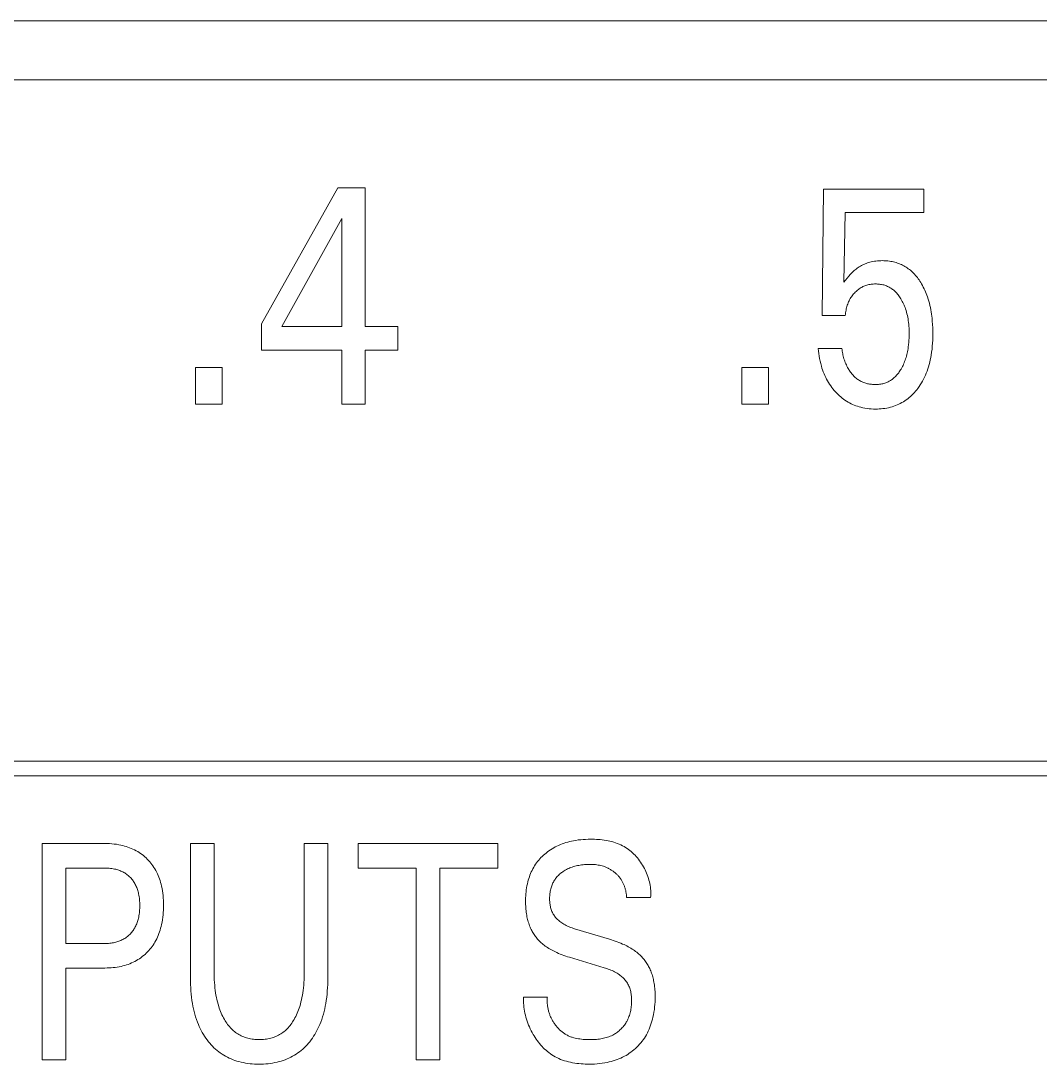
# Model space of a CAD drawing. Header units: millimetres. Extents: x 0 to 420, y 0 to 297.
# Drawn here: x 135.08 to 142.62, y 200.53 to 208.25 of the extents above; entities that cross this region are included whole.
import ezdxf

# ---------------------------------------------------------------- set-up
doc = ezdxf.new("R2010")
doc.units = ezdxf.units.MM
doc.layers.add('eProC - L2', color=41, linetype='Continuous', lineweight=20)

msp = doc.modelspace()

# ---------------------------------------------------------------- linework, layer by layer
at = {"layer": 'eProC - L2', "linetype": 'Continuous'}
for p, q in [((95.8491, 208.2505), (151.1239, 208.2505)), ((97.6239, 207.8155), (161.6239, 207.8155)), ((136.8635, 206.0085), (137.4278, 207.0155)), ((137.4278, 207.0155), (137.6301, 207.0155)), ((137.6301, 207.0155), (137.6301, 205.9904)), ((141.0109, 206.0709), (141.0218, 207.0064)), ((141.0218, 207.0064), (141.763, 207.0064)), ((141.763, 207.0064), (141.763, 206.8318)), ((141.1824, 206.8318), (141.1724, 206.317)), ((141.763, 206.8318), (141.1824, 206.8318)), ((137.4586, 206.7876), (137.0132, 205.9904)), ((137.4586, 205.9904), (137.4586, 206.7876)), ((141.1824, 206.0709), (141.0109, 206.0709)), ((136.8635, 205.8158), (136.8635, 206.0085)), ((137.0132, 205.9904), (137.4586, 205.9904)), ((137.6301, 205.9904), (137.8723, 205.9904)), ((137.8723, 205.9904), (137.8723, 205.8158)), ((137.4586, 205.8158), (136.8635, 205.8158)), ((137.4586, 205.4155), (137.4586, 205.8158)), ((137.6301, 205.8158), (137.6301, 205.4155)), ((137.8723, 205.8158), (137.6301, 205.8158)), ((140.9819, 205.8271), (141.157, 205.8271)), ((136.3755, 205.4155), (136.3755, 205.6854)), ((136.3755, 205.6854), (136.5732, 205.6854)), ((136.5732, 205.6854), (136.5732, 205.4155)), ((140.4177, 205.4155), (140.4177, 205.6854)), ((140.4177, 205.6854), (140.6154, 205.6854)), ((140.6154, 205.6854), (140.6154, 205.4155)), ((136.5732, 205.4155), (136.3755, 205.4155)), ((137.6301, 205.4155), (137.4586, 205.4155)), ((140.6154, 205.4155), (140.4177, 205.4155)), ((115.3439, 202.7755), (150.3589, 202.7755)), ((115.2339, 202.6655), (150.4689, 202.6655)), ((135.2399, 200.5655), (135.2399, 202.1655)), ((135.2399, 202.1655), (135.7053, 202.1655)), ((136.3376, 201.1688), (136.3376, 202.1655)), ((136.3376, 202.1655), (136.5126, 202.1655)), ((136.5126, 202.1655), (136.5126, 201.2164)), ((137.1794, 201.2164), (137.1794, 202.1655)), ((137.1794, 202.1655), (137.3536, 202.1655)), ((137.3536, 202.1655), (137.3536, 201.1688)), ((137.5795, 201.9841), (137.5795, 202.1655)), ((137.5795, 202.1655), (138.6127, 202.1655)), ((138.6127, 202.1655), (138.6127, 201.9841)), ((135.415, 201.9841), (135.415, 201.4262)), ((135.7053, 201.9841), (135.415, 201.9841)), ((138.0085, 201.9841), (137.5795, 201.9841)), ((138.0085, 200.5655), (138.0085, 201.9841)), ((138.1836, 201.9841), (138.1836, 200.5655)), ((138.6127, 201.9841), (138.1836, 201.9841)), ((139.7421, 201.7652), (139.5643, 201.7652)), ((139.1797, 201.535), (139.4373, 201.4579)), ((135.415, 201.4262), (135.7053, 201.4262)), ((139.3992, 201.247), (139.1416, 201.3241)), ((135.415, 201.2447), (135.415, 200.5655)), ((135.7053, 201.2447), (135.415, 201.2447)), ((138.8023, 201.0293), (138.9783, 201.0293)), ((135.415, 200.5655), (135.2399, 200.5655)), ((138.1836, 200.5655), (138.0085, 200.5655))]:
    msp.add_line(p, q, dxfattribs=at)
for points in [[(141.8239, 206.0517), (141.8201, 206.081), (141.8176, 206.0972), (141.8148, 206.1133), (141.8116, 206.1294), (141.8081, 206.1454), (141.8042, 206.1613), (141.7999, 206.1771), (141.7952, 206.1928), (141.7902, 206.2084), (141.7858, 206.2208), (141.7812, 206.2332), (141.7762, 206.2454), (141.771, 206.2575), (141.7655, 206.2695), (141.7597, 206.2813), (141.7535, 206.293), (141.7471, 206.3045), (141.7403, 206.3158), (141.7346, 206.3249), (141.7286, 206.3338), (141.7224, 206.3425), (141.716, 206.3511), (141.7093, 206.3595), (141.7024, 206.3677), (141.6953, 206.3757), (141.6879, 206.3835), (141.6803, 206.391), (141.6725, 206.3983), (141.6644, 206.4053), (141.6567, 206.4115), (141.6487, 206.4175), (141.6406, 206.4233), (141.6323, 206.4287), (141.6238, 206.4339), (141.6151, 206.4388), (141.6063, 206.4435), (141.5974, 206.4478), (141.5883, 206.4518), (141.5791, 206.4556), (141.5698, 206.459), (141.5598, 206.4622), (141.5497, 206.4651), (141.5396, 206.4677), (141.5294, 206.4699), (141.519, 206.4718), (141.5087, 206.4734), (141.4983, 206.4746), (141.4878, 206.4756), (141.4773, 206.4763), (141.4669, 206.4767), (141.4564, 206.4769), (141.4445, 206.4767), (141.4327, 206.4762), (141.4209, 206.4753), (141.4092, 206.4741), (141.3975, 206.4724), (141.3859, 206.4704), (141.3743, 206.4679), (141.365, 206.4656), (141.3557, 206.463), (141.3465, 206.4601), (141.3375, 206.4569), (141.3285, 206.4534), (141.3196, 206.4496), (141.3109, 206.4455), (141.3023, 206.4411), (141.294, 206.4364), (141.2858, 206.4315), (141.2778, 206.4263), (141.2699, 206.4208), (141.2622, 206.415), (141.2548, 206.409), (141.2475, 206.4028), (141.2405, 206.3964), (141.2298, 206.3858), (141.2196, 206.3749), (141.2081, 206.3619), (141.1969, 206.3485), (141.1845, 206.3328), (141.1724, 206.317)], [(141.1824, 206.0709), (141.1833, 206.0807), (141.1845, 206.0904), (141.1859, 206.1001), (141.1876, 206.1098), (141.1897, 206.1194), (141.192, 206.129), (141.1946, 206.1384), (141.1973, 206.147), (141.2002, 206.1555), (141.2034, 206.1638), (141.2069, 206.172), (141.2106, 206.1801), (141.2147, 206.1881), (141.2191, 206.1959), (141.2236, 206.2032), (141.2283, 206.2104), (141.2334, 206.2173), (141.2386, 206.2241), (141.2441, 206.2307), (141.2499, 206.2371), (141.2559, 206.2433), (141.2616, 206.2488), (141.2675, 206.2541), (141.2735, 206.2592), (141.2798, 206.2641), (141.2862, 206.2688), (141.2928, 206.2732), (141.2995, 206.2773), (141.3063, 206.281), (141.3132, 206.2845), (141.3202, 206.2877), (141.3274, 206.2906), (141.3346, 206.2933), (141.342, 206.2956), (141.3494, 206.2977), (141.3573, 206.2996), (141.3652, 206.3011), (141.3732, 206.3023), (141.3813, 206.3033), (141.3893, 206.304), (141.3974, 206.3044), (141.4056, 206.3045), (141.4132, 206.3044), (141.4209, 206.3041), (141.4286, 206.3035), (141.4362, 206.3027), (141.4438, 206.3016), (141.4514, 206.3002), (141.4589, 206.2986), (141.4663, 206.2968), (141.4737, 206.2946), (141.481, 206.2922), (141.4878, 206.2895), (141.4946, 206.2867), (141.5012, 206.2835), (141.5077, 206.2802), (141.5141, 206.2765), (141.5204, 206.2727), (141.5265, 206.2686), (141.5324, 206.2643), (141.5382, 206.2598), (141.5438, 206.2551), (141.5504, 206.2491), (141.5567, 206.2429), (141.5628, 206.2364), (141.5686, 206.2297), (141.5742, 206.2228), (141.5795, 206.2157), (141.5846, 206.2084), (141.5895, 206.2009), (141.5942, 206.1934), (141.5993, 206.1847), (141.6042, 206.1758), (141.6088, 206.1669), (141.6131, 206.1578), (141.6172, 206.1486), (141.621, 206.1393), (141.6246, 206.1299), (141.628, 206.1204), (141.6319, 206.1084), (141.6354, 206.0963), (141.6386, 206.0841), (141.6415, 206.0719), (141.6441, 206.0595), (141.6463, 206.0471), (141.6483, 206.0346), (141.6501, 206.0206), (141.6517, 206.0066), (141.6529, 205.9925), (141.6539, 205.9784), (141.6545, 205.9642), (141.6549, 205.9501), (141.655, 205.936), (141.6549, 205.92), (141.6544, 205.904), (141.6536, 205.8881), (141.6524, 205.8721), (141.6509, 205.8562)], [(140.9819, 205.8271), (140.9837, 205.8083), (140.986, 205.7896), (140.9888, 205.7709), (140.9921, 205.7523), (140.9959, 205.7337), (141.0003, 205.7153), (141.0053, 205.6971), (141.0097, 205.6827), (141.0144, 205.6685), (141.0195, 205.6544), (141.025, 205.6405), (141.031, 205.6268), (141.0373, 205.6132), (141.0441, 205.5998), (141.0513, 205.5867), (141.0585, 205.5745), (141.0662, 205.5624), (141.0742, 205.5507), (141.0826, 205.5392), (141.0914, 205.5279), (141.1005, 205.517), (141.11, 205.5063), (141.1198, 205.496), (141.1292, 205.4867), (141.1388, 205.4778), (141.1487, 205.4691), (141.1589, 205.4608), (141.1694, 205.4528), (141.1801, 205.4452), (141.1911, 205.438), (141.2024, 205.4311), (141.2136, 205.4248), (141.2251, 205.4189), (141.2368, 205.4134), (141.2486, 205.4083), (141.2607, 205.4037), (141.2729, 205.3994), (141.2852, 205.3956), (141.2976, 205.3922), (141.3128, 205.3886), (141.328, 205.3857), (141.3434, 205.3833), (141.3589, 205.3815), (141.3744, 205.3802), (141.39, 205.3795), (141.4056, 205.3792), (141.4195, 205.3794), (141.4334, 205.3799), (141.4473, 205.3809), (141.4611, 205.3823), (141.4749, 205.3842), (141.4886, 205.3865), (141.5022, 205.3892), (141.5157, 205.3925), (141.5291, 205.3962), (141.5415, 205.4002), (141.5537, 205.4046), (141.5658, 205.4094), (141.5777, 205.4147), (141.5894, 205.4203), (141.6008, 205.4265), (141.6121, 205.433), (141.623, 205.4399), (141.6338, 205.4472), (141.6446, 205.4553), (141.6551, 205.4637), (141.6652, 205.4725), (141.6751, 205.4817), (141.6846, 205.4912), (141.6938, 205.501), (141.7027, 205.5112), (141.7112, 205.5216), (141.7194, 205.5323), (141.7287, 205.5452), (141.7375, 205.5585), (141.7459, 205.5721), (141.7538, 205.5859), (141.7612, 205.5999), (141.7682, 205.6142), (141.7748, 205.6287), (141.7809, 205.6434), (141.7871, 205.6596), (141.7929, 205.6761), (141.7981, 205.6926), (141.8029, 205.7093), (141.8073, 205.7262), (141.8112, 205.7431), (141.8147, 205.7601), (141.8178, 205.7772), (141.8212, 205.7994), (141.8241, 205.8217), (141.8263, 205.844), (141.828, 205.8664), (141.8292, 205.8888), (141.8299, 205.9113), (141.8301, 205.9337), (141.8299, 205.9574), (141.8292, 205.981), (141.828, 206.0046), (141.8262, 206.0282), (141.8239, 206.0517)], [(141.6509, 205.8562), (141.6484, 205.8364), (141.6467, 205.8254), (141.6448, 205.8144), (141.6427, 205.8034), (141.6403, 205.7925), (141.6377, 205.7817), (141.6349, 205.7709), (141.6318, 205.7601), (141.6284, 205.7495), (141.6251, 205.7399), (141.6216, 205.7303), (141.6178, 205.7208), (141.6137, 205.7115), (141.6095, 205.7022), (141.605, 205.6931), (141.6002, 205.6841), (141.5952, 205.6752), (141.591, 205.6682), (141.5866, 205.6613), (141.582, 205.6545), (141.5773, 205.6478), (141.5724, 205.6413), (141.5673, 205.635), (141.5619, 205.6288), (141.5564, 205.6229), (141.5506, 205.6171), (141.5447, 205.6115), (141.5395, 205.6071), (141.5343, 205.6029), (141.5289, 205.5988), (141.5233, 205.5949), (141.5177, 205.5912), (141.5119, 205.5877), (141.506, 205.5844), (141.5, 205.5813), (141.4939, 205.5785), (141.4877, 205.5758), (141.4815, 205.5734), (141.4742, 205.5709), (141.4668, 205.5686), (141.4594, 205.5667), (141.4518, 205.5651), (141.4442, 205.5637), (141.4366, 205.5626), (141.4289, 205.5618), (141.4211, 205.5612), (141.4134, 205.5608), (141.4056, 205.5606), (141.3982, 205.5607), (141.3909, 205.561), (141.3836, 205.5614), (141.3763, 205.5621), (141.369, 205.5629), (141.3617, 205.564), (141.3545, 205.5652), (141.3473, 205.5667), (141.3402, 205.5684), (141.3332, 205.5703), (141.3262, 205.5725), (141.3194, 205.5749), (141.3126, 205.5775), (141.306, 205.5803), (141.2995, 205.5834), (141.2931, 205.5867), (141.2868, 205.5902), (141.2804, 205.5943), (141.2741, 205.5985), (141.268, 205.6031), (141.2621, 205.6078), (141.2564, 205.6128), (141.2508, 205.618), (141.2454, 205.6234), (141.2401, 205.629), (141.235, 205.6348), (141.2301, 205.6407), (141.2253, 205.6468), (141.2207, 205.653), (141.2163, 205.6594), (141.212, 205.6659), (141.2079, 205.6724), (141.204, 205.6791), (141.1992, 205.6877), (141.1946, 205.6964), (141.1903, 205.7053), (141.1863, 205.7142), (141.1825, 205.7233), (141.179, 205.7324), (141.1757, 205.7416), (141.1727, 205.7509), (141.1699, 205.7603), (141.1674, 205.7697), (141.1651, 205.7792), (141.163, 205.7887), (141.1612, 205.7983), (141.1596, 205.8078), (141.1582, 205.8175), (141.157, 205.8271)], [(139.7421, 201.7652), (139.7429, 201.7782), (139.7433, 201.7912), (139.7432, 201.8043), (139.7426, 201.8174), (139.7415, 201.8304), (139.74, 201.8435), (139.7381, 201.8565), (139.7357, 201.8695), (139.7328, 201.8824), (139.7296, 201.8953), (139.7259, 201.908), (139.7219, 201.9207), (139.7174, 201.9332), (139.7126, 201.9456), (139.7073, 201.9579), (139.7017, 201.97), (139.6957, 201.9819), (139.6894, 201.9937), (139.6827, 202.0052), (139.6757, 202.0165), (139.6683, 202.0275), (139.6607, 202.0382), (139.6527, 202.0488), (139.6444, 202.059), (139.6358, 202.069), (139.6269, 202.0786), (139.6177, 202.0879), (139.6082, 202.0969), (139.5984, 202.1056), (139.5884, 202.1138), (139.5781, 202.1217), (139.5676, 202.1292), (139.5568, 202.1363), (139.5458, 202.143), (139.5345, 202.1492), (139.5218, 202.1556), (139.5089, 202.1614), (139.4957, 202.1667), (139.4824, 202.1715), (139.4688, 202.1758), (139.455, 202.1796), (139.4411, 202.183), (139.4271, 202.186), (139.4129, 202.1886), (139.3986, 202.1909), (139.3843, 202.1927), (139.3699, 202.1942), (139.3554, 202.1954), (139.341, 202.1963), (139.3265, 202.1969), (139.312, 202.1972), (139.2976, 202.1972), (139.2793, 202.197), (139.2612, 202.1963), (139.2431, 202.1952), (139.2251, 202.1937), (139.2071, 202.1916), (139.1893, 202.189), (139.1715, 202.1859), (139.1575, 202.183), (139.1435, 202.1797), (139.1295, 202.1761), (139.1157, 202.172), (139.102, 202.1676), (139.0884, 202.1628), (139.075, 202.1575), (139.0618, 202.1519), (139.0493, 202.1461), (139.0371, 202.14), (139.025, 202.1335), (139.0132, 202.1266), (139.0016, 202.1193), (138.9902, 202.1116), (138.9791, 202.1036), (138.9683, 202.0952), (138.9586, 202.0871), (138.9491, 202.0787), (138.9399, 202.07), (138.931, 202.061), (138.9223, 202.0517), (138.914, 202.0421), (138.906, 202.0323), (138.8984, 202.0222), (138.8911, 202.0119), (138.8842, 202.0013), (138.8774, 201.9902), (138.871, 201.9788), (138.865, 201.9672), (138.8594, 201.9554), (138.8542, 201.9434), (138.8494, 201.9313), (138.8449, 201.919), (138.8408, 201.9066), (138.8371, 201.8941), (138.8337, 201.8815), (138.8302, 201.8669), (138.8271, 201.8522), (138.8245, 201.8374), (138.8223, 201.8225), (138.8205, 201.8076), (138.8191, 201.7927), (138.818, 201.7778)], [(135.7053, 201.2447), (135.7203, 201.2449), (135.7353, 201.2454), (135.7503, 201.2463), (135.7653, 201.2476), (135.7802, 201.2493), (135.7951, 201.2514), (135.81, 201.2539), (135.8247, 201.2569), (135.8379, 201.2601), (135.851, 201.2636), (135.864, 201.2675), (135.8769, 201.2719), (135.8896, 201.2767), (135.9022, 201.2819), (135.9145, 201.2875), (135.9266, 201.2936), (135.9381, 201.2999), (135.9493, 201.3066), (135.9602, 201.3137), (135.9709, 201.3212), (135.9814, 201.329), (135.9915, 201.3372), (136.0014, 201.3458), (136.011, 201.3547), (136.0202, 201.364), (136.0291, 201.3735), (136.0377, 201.3834), (136.0459, 201.3935), (136.0538, 201.4039), (136.0613, 201.4146), (136.0684, 201.4255), (136.0752, 201.4367), (136.0815, 201.4481), (136.0879, 201.4605), (136.0939, 201.4732), (136.0994, 201.4861), (136.1044, 201.4991), (136.1091, 201.5123), (136.1134, 201.5257), (136.1172, 201.5392), (136.1207, 201.5527), (136.1239, 201.5664), (136.1274, 201.5841), (136.1304, 201.6018), (136.1328, 201.6197), (136.1348, 201.6376), (136.1362, 201.6556), (136.1372, 201.6736), (136.1378, 201.6916), (136.138, 201.7096), (136.1378, 201.7274), (136.1372, 201.7452), (136.1361, 201.7629), (136.1347, 201.7806), (136.1327, 201.7983), (136.1302, 201.8158), (136.1272, 201.8333), (136.1237, 201.8508), (136.1205, 201.8642), (136.1169, 201.8776), (136.113, 201.8909), (136.1087, 201.904), (136.1039, 201.917), (136.0988, 201.9299), (136.0932, 201.9425), (136.0872, 201.955), (136.0807, 201.9672), (136.0743, 201.9784), (136.0674, 201.9894), (136.0601, 202.0002), (136.0525, 202.0107), (136.0445, 202.0209), (136.0362, 202.0309), (136.0275, 202.0405), (136.0185, 202.0499), (136.0092, 202.0589), (135.9995, 202.0676), (135.9896, 202.0759), (135.9794, 202.0839), (135.9689, 202.0915), (135.9582, 202.0987), (135.9472, 202.1056), (135.936, 202.112), (135.9246, 202.1181), (135.9125, 202.124), (135.9002, 202.1295), (135.8878, 202.1345), (135.8751, 202.1391), (135.8623, 202.1434), (135.8494, 202.1472), (135.8364, 202.1506), (135.8233, 202.1536), (135.8066, 202.1569), (135.7899, 202.1597), (135.773, 202.1618), (135.7561, 202.1635), (135.7392, 202.1646), (135.7222, 202.1653), (135.7053, 202.1655)], [(135.7053, 201.9841), (135.7155, 201.9839), (135.7258, 201.9835), (135.7361, 201.9828), (135.7463, 201.9818), (135.7565, 201.9805), (135.7666, 201.9789), (135.7767, 201.9769), (135.7846, 201.975), (135.7924, 201.973), (135.8002, 201.9707), (135.8078, 201.9681), (135.8154, 201.9653), (135.8229, 201.9622), (135.8303, 201.9589), (135.8375, 201.9553), (135.8443, 201.9517), (135.851, 201.9477), (135.8575, 201.9436), (135.8638, 201.9392), (135.8701, 201.9346), (135.8761, 201.9297), (135.8819, 201.9247), (135.8876, 201.9194), (135.8931, 201.9139), (135.8984, 201.9082), (135.9035, 201.9023), (135.9084, 201.8963), (135.913, 201.89), (135.9175, 201.8836), (135.9217, 201.8771), (135.9257, 201.8704), (135.9294, 201.8636), (135.9332, 201.8562), (135.9367, 201.8486), (135.94, 201.8409), (135.943, 201.8331), (135.9458, 201.8252), (135.9483, 201.8172), (135.9506, 201.8092), (135.9527, 201.8011), (135.9545, 201.7929), (135.9566, 201.7824), (135.9584, 201.7717), (135.9598, 201.7611), (135.961, 201.7504), (135.9618, 201.7397), (135.9624, 201.7289), (135.9628, 201.7181), (135.9629, 201.7074), (135.9628, 201.6965), (135.9625, 201.6857), (135.9619, 201.6748), (135.961, 201.664), (135.9599, 201.6532), (135.9584, 201.6424), (135.9567, 201.6317), (135.9546, 201.6211), (135.9528, 201.6128), (135.9507, 201.6047), (135.9485, 201.5965), (135.946, 201.5885), (135.9433, 201.5805), (135.9403, 201.5726), (135.9371, 201.5649), (135.9336, 201.5572), (135.9298, 201.5496), (135.9261, 201.5428), (135.9222, 201.536), (135.918, 201.5294), (135.9136, 201.5229), (135.909, 201.5166), (135.9042, 201.5105), (135.8992, 201.5045), (135.894, 201.4987), (135.8885, 201.4931), (135.8829, 201.4876), (135.877, 201.4824), (135.871, 201.4774), (135.8648, 201.4726), (135.8584, 201.4681), (135.8518, 201.4638), (135.8451, 201.4597), (135.8383, 201.4559), (135.8311, 201.4522), (135.8237, 201.4487), (135.8162, 201.4456), (135.8085, 201.4427), (135.8008, 201.44), (135.793, 201.4376), (135.7852, 201.4355), (135.7772, 201.4336), (135.7684, 201.4318), (135.7594, 201.4302), (135.7504, 201.4289), (135.7414, 201.4279), (135.7324, 201.4271), (135.7234, 201.4266), (135.7143, 201.4263), (135.7053, 201.4262)], [(139.1797, 201.535), (139.1706, 201.5378), (139.1616, 201.5408), (139.1526, 201.544), (139.1437, 201.5474), (139.1349, 201.551), (139.1262, 201.5549), (139.1176, 201.559), (139.1091, 201.5634), (139.1008, 201.568), (139.0926, 201.573), (139.0847, 201.5782), (139.0769, 201.5838), (139.071, 201.5883), (139.0653, 201.593), (139.0597, 201.5979), (139.0543, 201.6029), (139.0491, 201.6082), (139.0441, 201.6136), (139.0392, 201.6192), (139.0346, 201.6249), (139.0302, 201.6308), (139.0261, 201.6369), (139.0222, 201.6431), (139.0185, 201.6495), (139.0152, 201.656), (139.012, 201.6628), (139.0092, 201.6698), (139.0066, 201.6768), (139.0043, 201.684), (139.0023, 201.6913), (139.0005, 201.6987), (138.999, 201.7061), (138.9977, 201.7136), (138.9967, 201.7212), (138.9959, 201.7288), (138.9953, 201.7364), (138.9948, 201.744), (138.9946, 201.7516), (138.9946, 201.7604), (138.9948, 201.7691), (138.9953, 201.7778), (138.996, 201.7865), (138.9969, 201.7952), (138.9982, 201.8038), (138.9997, 201.8123), (139.0014, 201.8208), (139.0035, 201.8293), (139.0058, 201.8377), (139.0081, 201.845), (139.0106, 201.8523), (139.0134, 201.8596), (139.0164, 201.8667), (139.0196, 201.8737), (139.0231, 201.8806), (139.0268, 201.8874), (139.0307, 201.8941), (139.0349, 201.9005), (139.0394, 201.9068), (139.0441, 201.9129), (139.049, 201.9188), (139.0541, 201.9245), (139.0595, 201.93), (139.065, 201.9354), (139.0708, 201.9405), (139.0767, 201.9455), (139.0827, 201.9502), (139.089, 201.9548), (139.0953, 201.9591), (139.1031, 201.9641), (139.1111, 201.9688), (139.1192, 201.9732), (139.1274, 201.9773), (139.1358, 201.9812), (139.1443, 201.9848), (139.1529, 201.9881), (139.1623, 201.9914), (139.1718, 201.9944), (139.1813, 201.9971), (139.191, 201.9996), (139.2007, 202.0018), (139.2105, 202.0038), (139.2203, 202.0055), (139.2313, 202.0071), (139.2423, 202.0085), (139.2533, 202.0096), (139.2644, 202.0104), (139.2754, 202.011), (139.2865, 202.0113), (139.2976, 202.0113), (139.307, 202.0111), (139.3165, 202.0107), (139.3259, 202.01), (139.3352, 202.0092), (139.3446, 202.008), (139.3539, 202.0066), (139.3631, 202.0048), (139.3732, 202.0026), (139.3832, 201.9999), (139.393, 201.9969)], [(139.393, 201.9969), (139.3989, 201.9949), (139.4047, 201.9928), (139.4104, 201.9905), (139.4161, 201.9881), (139.4218, 201.9856), (139.4268, 201.9832), (139.4317, 201.9807), (139.4366, 201.9781), (139.4415, 201.9753), (139.4463, 201.9725), (139.451, 201.9696), (139.4556, 201.9666), (139.4602, 201.9634), (139.4648, 201.9602), (139.4692, 201.9569), (139.4736, 201.9534), (139.4778, 201.95), (139.4819, 201.9466), (139.4859, 201.943), (139.4898, 201.9394), (139.4937, 201.9356), (139.4974, 201.9318), (139.5011, 201.9279), (139.5047, 201.9239), (139.5082, 201.9198), (139.5116, 201.9157), (139.5149, 201.9115), (139.5181, 201.9072), (139.5212, 201.9028), (139.5242, 201.8983), (139.527, 201.8938), (139.5298, 201.8892), (139.5324, 201.8845), (139.535, 201.8798), (139.5374, 201.875), (139.5397, 201.8701), (139.5419, 201.8652), (139.5441, 201.8603), (139.5461, 201.8553), (139.5479, 201.8502), (139.5497, 201.8452), (139.5514, 201.84), (139.5531, 201.8344), (139.5547, 201.8288), (139.5562, 201.8231), (139.5575, 201.8174), (139.5588, 201.8117), (139.5599, 201.8059), (139.5609, 201.8001), (139.5617, 201.7943), (139.5625, 201.7885), (139.5631, 201.7827), (139.5636, 201.7769), (139.564, 201.771), (139.5643, 201.7652)], [(138.818, 201.7778), (138.8173, 201.7638), (138.8169, 201.7498), (138.8168, 201.7357), (138.8169, 201.7245), (138.8172, 201.7133), (138.8177, 201.7021), (138.8184, 201.6908), (138.8193, 201.6796), (138.8204, 201.6685), (138.8218, 201.6573), (138.8234, 201.6462), (138.8252, 201.6351), (138.8273, 201.6241), (138.8294, 201.6143), (138.8317, 201.6046), (138.8343, 201.595), (138.837, 201.5854), (138.84, 201.5759), (138.8433, 201.5664), (138.8468, 201.5571), (138.8505, 201.5478), (138.8545, 201.5386), (138.8588, 201.5296), (138.8626, 201.522), (138.8666, 201.5145), (138.8708, 201.507), (138.8752, 201.4997), (138.8798, 201.4925), (138.8846, 201.4854), (138.8895, 201.4785), (138.8946, 201.4717), (138.9, 201.4651), (138.9055, 201.4586), (138.9112, 201.4522), (138.9179, 201.4452), (138.9249, 201.4383), (138.9321, 201.4317), (138.9395, 201.4253), (138.947, 201.4191), (138.9547, 201.4131), (138.9626, 201.4073), (138.9706, 201.4017), (138.9798, 201.3956), (138.9891, 201.3898), (138.9986, 201.3841), (139.0081, 201.3787), (139.0178, 201.3735), (139.0276, 201.3685), (139.0375, 201.3636), (139.0474, 201.359), (139.0606, 201.3532), (139.0738, 201.3477), (139.0872, 201.3425), (139.1007, 201.3375), (139.1142, 201.3328), (139.1279, 201.3283), (139.1416, 201.3241)], [(139.7755, 201.0146), (139.7757, 201.0372), (139.7755, 201.0487), (139.7752, 201.0602), (139.7747, 201.0717), (139.7739, 201.0832), (139.773, 201.0947), (139.7718, 201.1061), (139.7704, 201.1176), (139.7687, 201.129), (139.7668, 201.1403), (139.7646, 201.1516), (139.7626, 201.1607), (139.7604, 201.1698), (139.758, 201.1788), (139.7554, 201.1878), (139.7526, 201.1967), (139.7496, 201.2055), (139.7464, 201.2143), (139.743, 201.2229), (139.7393, 201.2315), (139.7354, 201.24), (139.7313, 201.2484), (139.7273, 201.2562), (139.723, 201.2639), (139.7185, 201.2715), (139.7138, 201.279), (139.709, 201.2863), (139.7039, 201.2936), (139.6987, 201.3007), (139.6933, 201.3076), (139.6877, 201.3144), (139.6819, 201.321), (139.6759, 201.3275), (139.6689, 201.3347), (139.6617, 201.3416), (139.6543, 201.3483), (139.6467, 201.3548), (139.6389, 201.3611), (139.631, 201.3672), (139.6229, 201.3731), (139.6147, 201.3788), (139.6052, 201.385), (139.5956, 201.391), (139.5858, 201.3967), (139.5759, 201.4023), (139.5659, 201.4076), (139.5557, 201.4127), (139.5455, 201.4175), (139.5352, 201.4223), (139.5215, 201.4282), (139.5077, 201.4338), (139.4938, 201.4391), (139.4798, 201.4441), (139.4657, 201.449), (139.4515, 201.4535), (139.4373, 201.4579)], [(137.1794, 201.2164), (137.1793, 201.1966), (137.1788, 201.1767), (137.178, 201.1569), (137.1768, 201.1371), (137.1753, 201.1174), (137.1734, 201.0976), (137.171, 201.0779), (137.1686, 201.0609), (137.1659, 201.0439), (137.1628, 201.027), (137.1592, 201.0102), (137.1552, 200.9934), (137.1508, 200.9768), (137.1459, 200.9604), (137.1418, 200.9478), (137.1375, 200.9354), (137.1327, 200.9231), (137.1277, 200.9109), (137.1223, 200.8989), (137.1166, 200.887), (137.1105, 200.8753), (137.1041, 200.8637), (137.0986, 200.8546), (137.0929, 200.8456), (137.087, 200.8367), (137.0807, 200.8281), (137.0742, 200.8196), (137.0675, 200.8114), (137.0604, 200.8034), (137.0531, 200.7957), (137.0455, 200.7883), (137.0376, 200.7812), (137.0299, 200.7748), (137.022, 200.7688), (137.0139, 200.763), (137.0055, 200.7575), (136.997, 200.7524), (136.9882, 200.7476), (136.9793, 200.7431), (136.9702, 200.7389), (136.961, 200.7351), (136.9517, 200.7317), (136.9415, 200.7284), (136.9313, 200.7255), (136.9209, 200.7229), (136.9104, 200.7208), (136.8999, 200.719), (136.8893, 200.7176), (136.8786, 200.7165), (136.8679, 200.7158), (136.8572, 200.7153), (136.8465, 200.7152), (136.8358, 200.7153), (136.8251, 200.7158), (136.8144, 200.7165), (136.8038, 200.7176), (136.7933, 200.719), (136.7828, 200.7208), (136.7723, 200.723), (136.762, 200.7255), (136.7518, 200.7284), (136.7416, 200.7317), (136.7323, 200.7351), (136.7231, 200.7389), (136.714, 200.7431), (136.7051, 200.7476), (136.6964, 200.7524), (136.6878, 200.7576), (136.6795, 200.763), (136.6714, 200.7688), (136.6634, 200.7748), (136.6558, 200.7812), (136.6478, 200.7883), (136.6402, 200.7957), (136.6328, 200.8034), (136.6257, 200.8114), (136.6189, 200.8196), (136.6124, 200.8281), (136.6061, 200.8367), (136.6001, 200.8456), (136.5943, 200.8546), (136.5888, 200.8637), (136.5823, 200.8753), (136.5762, 200.8871), (136.5704, 200.899), (136.565, 200.9111), (136.5599, 200.9234), (136.5551, 200.9358), (136.5506, 200.9483), (136.5465, 200.9609), (136.5416, 200.9773), (136.5371, 200.9939), (136.5331, 201.0107), (136.5295, 201.0275), (136.5263, 201.0444), (136.5235, 201.0614), (136.5211, 201.0784), (136.5187, 201.098), (136.5168, 201.1177), (136.5152, 201.1374), (136.5141, 201.1571), (136.5133, 201.1769), (136.5128, 201.1966), (136.5126, 201.2164)], [(139.3992, 201.247), (139.409, 201.244), (139.4188, 201.2407), (139.4286, 201.2373), (139.4382, 201.2337), (139.4478, 201.2298), (139.4573, 201.2257), (139.4666, 201.2213), (139.4758, 201.2167), (139.4849, 201.2117), (139.4938, 201.2065), (139.5026, 201.2009), (139.5111, 201.195), (139.5174, 201.1902), (139.5236, 201.1853), (139.5297, 201.1802), (139.5356, 201.1748), (139.5413, 201.1693), (139.5468, 201.1636), (139.552, 201.1578), (139.5571, 201.1517), (139.5619, 201.1455), (139.5664, 201.1391), (139.5706, 201.1326), (139.5746, 201.1258), (139.5782, 201.119), (139.5818, 201.1113), (139.585, 201.1035), (139.5879, 201.0955), (139.5904, 201.0873), (139.5926, 201.0791), (139.5945, 201.0707), (139.5961, 201.0623), (139.5975, 201.0537), (139.5986, 201.0451), (139.5995, 201.0365), (139.6001, 201.0278), (139.6006, 201.0191), (139.6009, 201.0093), (139.601, 200.9995), (139.6009, 200.9897), (139.6005, 200.9799), (139.5999, 200.9701), (139.599, 200.9604), (139.5979, 200.9508), (139.5965, 200.9411), (139.5948, 200.9316), (139.5929, 200.9221), (139.5906, 200.9127), (139.5881, 200.9034), (139.5852, 200.8943), (139.582, 200.8852), (139.5785, 200.8762), (139.5747, 200.8674), (139.5705, 200.8588), (139.566, 200.8502), (139.562, 200.8432), (139.5577, 200.8363), (139.5531, 200.8295), (139.5484, 200.8229), (139.5434, 200.8164), (139.5382, 200.81), (139.5328, 200.8039), (139.5272, 200.7979), (139.5214, 200.792), (139.5155, 200.7864), (139.5093, 200.781), (139.5031, 200.7757), (139.4966, 200.7707), (139.49, 200.7659), (139.4833, 200.7613), (139.4764, 200.7569), (139.4694, 200.7528), (139.4623, 200.7489), (139.453, 200.7443), (139.4435, 200.7401), (139.4339, 200.7364), (139.4241, 200.7329), (139.4142, 200.7299), (139.4042, 200.7271), (139.3941, 200.7248), (139.3838, 200.7227), (139.3735, 200.7209), (139.3632, 200.7194), (139.3527, 200.7181), (139.3422, 200.7171), (139.3317, 200.7163), (139.3211, 200.7158), (139.3106, 200.7154), (139.3, 200.7152), (139.2894, 200.7152), (139.2776, 200.7153), (139.2658, 200.7157), (139.2541, 200.7163), (139.2424, 200.7171), (139.2307, 200.7183), (139.2191, 200.7197), (139.2076, 200.7215), (139.1962, 200.7236), (139.1849, 200.7261), (139.1736, 200.729), (139.1625, 200.7324)], [(136.3376, 201.1688), (136.3378, 201.1453), (136.3384, 201.1219), (136.3394, 201.0985), (136.341, 201.0751), (136.343, 201.0518), (136.3455, 201.0285), (136.3486, 201.0052), (136.3523, 200.9821), (136.356, 200.9621), (136.3602, 200.9421), (136.3649, 200.9223), (136.3701, 200.9027), (136.3758, 200.8831), (136.3821, 200.8638), (136.3891, 200.8447), (136.3966, 200.8258), (136.4031, 200.8109), (136.41, 200.7962), (136.4174, 200.7816), (136.4251, 200.7673), (136.4333, 200.7533), (136.4419, 200.7395), (136.451, 200.726), (136.4605, 200.7127), (136.4705, 200.6999), (136.4802, 200.6881), (136.4903, 200.6767), (136.5008, 200.6656), (136.5116, 200.6549), (136.5229, 200.6446), (136.5344, 200.6347), (136.5464, 200.6252), (136.5586, 200.6161), (136.5712, 200.6076), (136.5841, 200.5995), (136.5973, 200.5919), (136.6108, 200.5847), (136.6246, 200.5781), (136.6385, 200.572), (136.6527, 200.5663), (136.6671, 200.5611), (136.6816, 200.5564), (136.6962, 200.5522), (136.7125, 200.5481), (136.7289, 200.5446), (136.7453, 200.5416), (136.7619, 200.5391), (136.7785, 200.5371), (136.7952, 200.5356), (136.812, 200.5346), (136.8288, 200.5339), (136.8456, 200.5337), (136.8624, 200.5339), (136.8791, 200.5346), (136.8959, 200.5356), (136.9126, 200.5371), (136.9292, 200.5391), (136.9458, 200.5416), (136.9623, 200.5446), (136.9786, 200.5481), (136.9949, 200.5522), (137.0095, 200.5564), (137.0241, 200.5611), (137.0384, 200.5663), (137.0526, 200.572), (137.0666, 200.5781), (137.0803, 200.5847), (137.0938, 200.5919), (137.107, 200.5995), (137.1199, 200.6076), (137.1325, 200.6161), (137.1448, 200.6252), (137.1567, 200.6347), (137.1683, 200.6446), (137.1795, 200.6549), (137.1904, 200.6656), (137.2008, 200.6767), (137.211, 200.6881), (137.2207, 200.6999), (137.2306, 200.7127), (137.2401, 200.726), (137.2492, 200.7395), (137.2578, 200.7533), (137.266, 200.7673), (137.2738, 200.7816), (137.2811, 200.7962), (137.288, 200.8109), (137.2945, 200.8258), (137.3021, 200.8447), (137.309, 200.8638), (137.3153, 200.8831), (137.3211, 200.9027), (137.3263, 200.9223), (137.3309, 200.9421), (137.3351, 200.9621), (137.3388, 200.9821), (137.3425, 201.0052), (137.3456, 201.0285), (137.3481, 201.0518), (137.3502, 201.0751), (137.3517, 201.0985), (137.3528, 201.1219), (137.3534, 201.1453), (137.3536, 201.1688)], [(138.8023, 201.0293), (138.8019, 201.0143), (138.802, 200.9993), (138.8025, 200.9843), (138.8035, 200.9694), (138.8051, 200.9544), (138.807, 200.9394), (138.8095, 200.9245), (138.8124, 200.9097), (138.8157, 200.8949), (138.8195, 200.8802), (138.8237, 200.8656), (138.8284, 200.8512), (138.8334, 200.8368), (138.8389, 200.8226), (138.8449, 200.8085), (138.8512, 200.7946), (138.8579, 200.7809), (138.865, 200.7673), (138.8726, 200.754), (138.8797, 200.742), (138.8872, 200.7302), (138.8951, 200.7187), (138.9032, 200.7074), (138.9116, 200.6963), (138.9203, 200.6855), (138.9294, 200.6749), (138.9387, 200.6647), (138.9483, 200.6548), (138.9582, 200.6452), (138.9683, 200.636), (138.9788, 200.6271), (138.9895, 200.6186), (139.0004, 200.6105), (139.0117, 200.6028), (139.0232, 200.5956), (139.0349, 200.5888), (139.0484, 200.5817), (139.0623, 200.5752), (139.0763, 200.5692), (139.0907, 200.5638), (139.1052, 200.5589), (139.12, 200.5545), (139.1349, 200.5505), (139.15, 200.5471), (139.1652, 200.5441), (139.1806, 200.5415), (139.196, 200.5393), (139.2116, 200.5375), (139.2271, 200.5361), (139.2427, 200.535), (139.2583, 200.5343), (139.2739, 200.5338), (139.2894, 200.5337), (139.3086, 200.534), (139.3277, 200.5347), (139.3466, 200.536), (139.3655, 200.5378), (139.3843, 200.5401), (139.403, 200.543), (139.4216, 200.5466), (139.4362, 200.5499), (139.4507, 200.5536), (139.4652, 200.5577), (139.4795, 200.5623), (139.4936, 200.5673), (139.5076, 200.5728), (139.5214, 200.5787), (139.535, 200.5851), (139.5477, 200.5917), (139.5603, 200.5987), (139.5725, 200.6061), (139.5845, 200.614), (139.5963, 200.6222), (139.6077, 200.6309), (139.6188, 200.64), (139.6296, 200.6494), (139.6402, 200.6593), (139.6504, 200.6696), (139.6602, 200.6803), (139.6697, 200.6913), (139.6788, 200.7026), (139.6874, 200.7143), (139.6956, 200.7262), (139.7034, 200.7385), (139.7108, 200.751), (139.7181, 200.7645), (139.7249, 200.7783), (139.7312, 200.7923), (139.737, 200.8066), (139.7424, 200.821), (139.7473, 200.8356), (139.7518, 200.8504), (139.7558, 200.8652), (139.7595, 200.8802), (139.7635, 200.8992), (139.7669, 200.9183), (139.7697, 200.9374), (139.772, 200.9567), (139.7737, 200.976), (139.7748, 200.9953), (139.7755, 201.0146)], [(139.1625, 200.7324), (139.1563, 200.7344), (139.1502, 200.7366), (139.1441, 200.739), (139.1381, 200.7415), (139.1322, 200.7442), (139.1264, 200.7471), (139.1206, 200.7501), (139.1153, 200.7531), (139.11, 200.7562), (139.1048, 200.7595), (139.0997, 200.7629), (139.0946, 200.7665), (139.0897, 200.7701), (139.0848, 200.7739), (139.0801, 200.7779), (139.0754, 200.7819), (139.0708, 200.7861), (139.0663, 200.7904), (139.0619, 200.7948), (139.0576, 200.7993), (139.0534, 200.8039), (139.0493, 200.8086), (139.0453, 200.8134), (139.0414, 200.8183), (139.0376, 200.8232), (139.0339, 200.8283), (139.0303, 200.8334), (139.0268, 200.8387), (139.0234, 200.844), (139.0201, 200.8493), (139.0169, 200.8548), (139.0138, 200.8603), (139.0108, 200.8659), (139.008, 200.8715), (139.0052, 200.8772), (139.0026, 200.883), (139, 200.8888), (138.9976, 200.8946), (138.9953, 200.9005), (138.9932, 200.9065), (138.9911, 200.9125), (138.9892, 200.9185), (138.9874, 200.9245), (138.9858, 200.9306), (138.9843, 200.9367), (138.9829, 200.9428), (138.9816, 200.949), (138.9805, 200.9551), (138.9795, 200.9613), (138.9787, 200.9675), (138.978, 200.9737), (138.9774, 200.9799), (138.977, 200.9861), (138.9767, 200.9923), (138.9766, 200.9985), (138.9766, 201.0047), (138.9768, 201.0108), (138.9771, 201.017), (138.9776, 201.0231), (138.9783, 201.0293)]]:
    msp.add_lwpolyline(points, dxfattribs=at)

doc.saveas('drawing.dxf')
